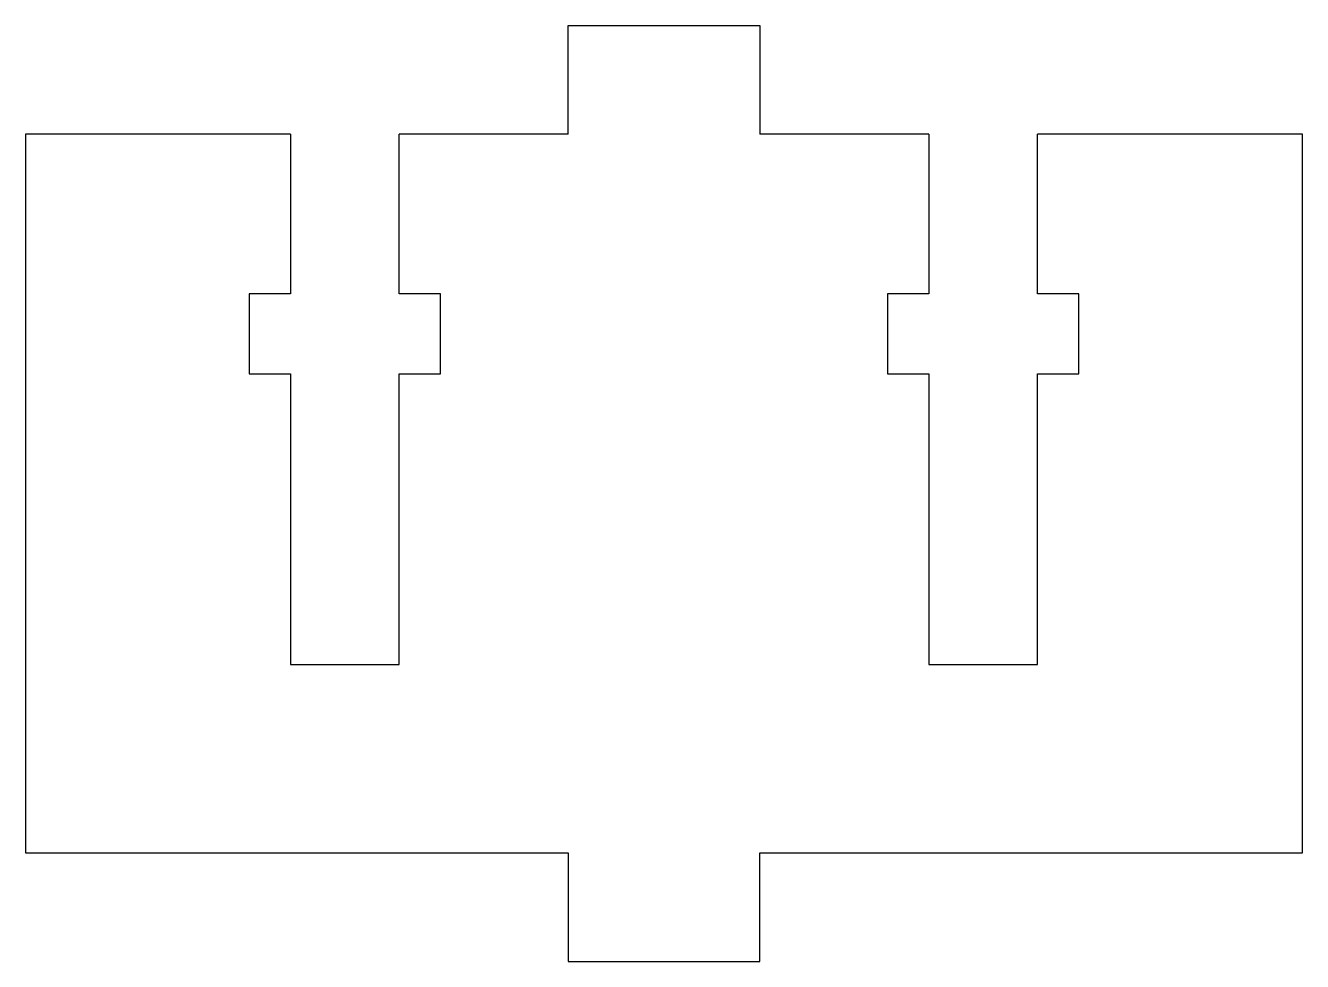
# Model space of a CAD drawing. Header units: millimetres. Extents: x -20 to 20, y -14.7 to 14.7.
import ezdxf

# ---------------------------------------------------------------- set-up
doc = ezdxf.new("R2010")
doc.units = ezdxf.units.MM

msp = doc.modelspace()

# ---------------------------------------------------------------- linework, layer by layer
at = {"color": 7, "linetype": 'Continuous', "lineweight": 25}
for p, q in [((-3, 14.65), (3, 14.65)), ((-3, 11.25), (-3, 14.65)), ((3, 14.65), (3, 11.25)), ((-11.7, 11.25), (-20, 11.25)), ((-20, 11.25), (-20, -11.25)), ((-11.7, 11.25), (-11.7, 6.25)), ((-3, 11.25), (-8.3, 11.25)), ((-8.3, 6.25), (-8.3, 11.25)), ((8.3, 11.25), (3, 11.25)), ((8.3, 11.25), (8.3, 6.25)), ((20, 11.25), (11.7, 11.25)), ((11.7, 6.25), (11.7, 11.25)), ((20, -11.25), (20, 11.25)), ((-11.7, 6.25), (-13, 6.25)), ((-13, 6.25), (-13, 3.75)), ((-7, 6.25), (-8.3, 6.25)), ((-7, 3.75), (-7, 6.25)), ((7, 6.25), (7, 3.75)), ((8.3, 6.25), (7, 6.25)), ((13, 6.25), (11.7, 6.25)), ((13, 3.75), (13, 6.25)), ((-13, 3.75), (-11.7, 3.75)), ((-11.7, 3.75), (-11.7, -5.35)), ((-8.3, 3.75), (-7, 3.75)), ((-8.3, -5.35), (-8.3, 3.75)), ((7, 3.75), (8.3, 3.75)), ((8.3, 3.75), (8.3, -5.35)), ((11.7, 3.75), (13, 3.75)), ((11.7, -5.35), (11.7, 3.75)), ((-11.7, -5.35), (-8.3, -5.35)), ((8.3, -5.35), (11.7, -5.35)), ((-20, -11.25), (-3, -11.25)), ((-3, -11.25), (-3, -14.65)), ((3, -14.65), (3, -11.25)), ((3, -11.25), (20, -11.25)), ((-3, -14.65), (3, -14.65))]:
    msp.add_line(p, q, dxfattribs=at)

doc.saveas('drawing.dxf')
